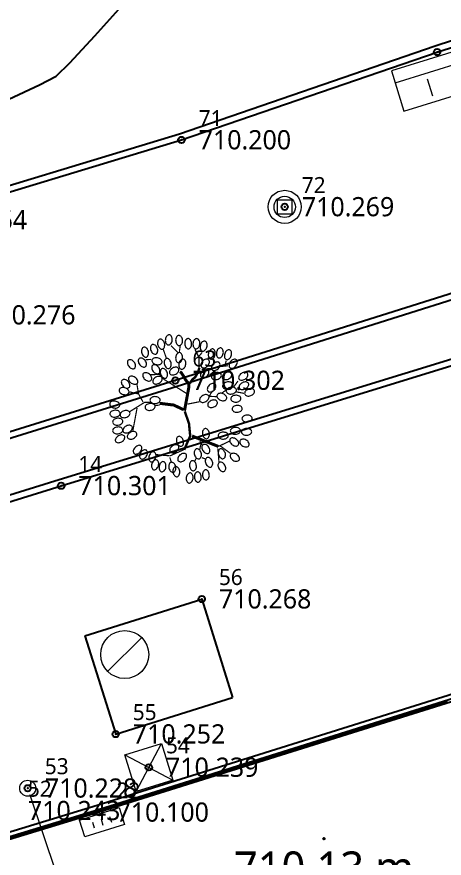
# Model space of a CAD drawing. Header units: metres. Extents: x 429510 to 429857, y 4467140 to 4467333.
# Drawn here: x 429669.34 to 429677.36, y 4467192.23 to 4467208.01 of the extents above; entities that cross this region are included whole.
import ezdxf

# ---------------------------------------------------------------- set-up
doc = ezdxf.new("R2010")
doc.units = ezdxf.units.M
doc.header["$LTSCALE"] = 4
doc.header["$PDMODE"] = 32
doc.header["$PDSIZE"] = 0.12
for name, color, linetype in [('C-ETIQ', 7, 'Continuous'), ('C-MARC', 7, 'Continuous'), ('C-PUNTOS', 7, 'Continuous'), ('C-SUPE-ETIQ_Puntos', 92, 'Continuous'), ('C-TOPO-FEAT', 94, 'Continuous')]:
    doc.layers.add(name, color=color, linetype=linetype)
doc.layers.add('C-SUPE_CurvasNivel', color=42, linetype='Continuous', true_color=0xb38600)
doc.layers.add('TB-ARBOL', color=94, linetype='Continuous', true_color=0x03a003)
for name, color, linetype, lineweight in [('TB-32BANCO-MADERA-P', 254, 'Continuous', 0), ('TB-39REGISTRO-AGUA-P', 131, 'Continuous', 0), ('TB-44BACULO-SENCILLO-P', 254, 'Continuous', 0), ('TB-47REGISTRO-ELECTRICO-P', 213, 'Continuous', 0), ('TB-49SUMIDERO-P', 5, 'Continuous', 0), ('TB-54POSTE-P', 254, 'Continuous', 0), ('TRIAL-ACERA', 125, 'Continuous', 9)]:
    doc.layers.add(name, color=color, linetype=linetype, lineweight=lineweight)
doc.layers.add('TRIAL-BORDILLO', color=232, linetype='Continuous', lineweight=9, true_color=0xc70063)
doc.styles.get("Standard").update_dxf_attribs({"font": 'segoeuil.ttf'})
doc.styles.add('Trial_standard', font='segoeuisl.ttf')

# ---------------------------------------------------------------- blocks, each defined once
blk = doc.blocks.new('POS10')
at = {"flags": 128}
blk.add_lwpolyline([(-0.134, 0.134), (0.134, 0.134), (0.134, -0.134), (-0.134, -0.134), (-0.134, 0.134)], dxfattribs=at)
for radius in [0.31, 0.2]:
    blk.add_circle((0, 0), radius)
blk = doc.blocks.new('*U28')
for p, q in [((-2.34, 0.608), (0.527, 1.491)), ((-0.377, 1.027), (-0.211, 0.489)), ((-1.332, 0.733), (-1.166, 0.195))]:
    blk.add_line(p, q)
at = {"flags": 128}
blk.add_lwpolyline([(-2.067, -0.278), (0.8, 0.605), (0.413, 1.859), (-2.454, 0.976)], close=True, dxfattribs=at)
blk = doc.blocks.new('*U24')
at = {"layer": 'TB-ARBOL', "color": 84, "lineweight": 0, "true_color": 0x369720}
for points in [[(-0.674, 2.118, 0.139214), (-0.634, 2.125, 0.107097), (-0.594, 2.157, 0.080118), (-0.563, 2.209, 0.082766), (-0.551, 2.266, 0.067841), (-0.552, 2.33, 0.080118), (-0.57, 2.381, 0.107097), (-0.603, 2.421, 0.139214), (-0.64, 2.436, 0.139214), (-0.68, 2.429, 0.107097), (-0.72, 2.397, 0.080118), (-0.748, 2.35, 0.067841), (-0.763, 2.288, 0.067841), (-0.761, 2.224, 0.080118), (-0.744, 2.173, 0.107097), (-0.711, 2.133, 0.139214)], [(-0.325, 2.099, 0.139214), (-0.287, 2.112, 0.107097), (-0.252, 2.15, 0.080118), (-0.23, 2.207, 0.082766), (-0.228, 2.265, 0.067841), (-0.241, 2.328, 0.080118), (-0.266, 2.376, 0.107097), (-0.306, 2.409, 0.139214), (-0.345, 2.417, 0.139214), (-0.382, 2.404, 0.107097), (-0.417, 2.366, 0.080118), (-0.437, 2.315, 0.067841), (-0.441, 2.251, 0.067841), (-0.429, 2.189, 0.080118), (-0.403, 2.141, 0.107097), (-0.364, 2.107, 0.139214)], [(-1.057, 1.833, 0.139214), (-1.025, 1.857, 0.107097), (-1.004, 1.904, 0.080118), (-1, 1.964, 0.082766), (-1.016, 2.021, 0.067841), (-1.047, 2.077, 0.080118), (-1.086, 2.114, 0.107097), (-1.134, 2.134, 0.139214), (-1.174, 2.13, 0.139214), (-1.205, 2.106, 0.107097), (-1.227, 2.059, 0.080118), (-1.23, 2.005, 0.067841), (-1.215, 1.943, 0.067841), (-1.184, 1.887, 0.080118), (-1.145, 1.849, 0.107097), (-1.097, 1.829, 0.139214)], [(-0.855, 1.99, 0.139214), (-0.82, 2.01, 0.107097), (-0.794, 2.054, 0.080118), (-0.783, 2.113, 0.082766), (-0.791, 2.171, 0.067841), (-0.816, 2.23, 0.080118), (-0.85, 2.272, 0.107097), (-0.895, 2.298, 0.139214), (-0.935, 2.299, 0.139214), (-0.97, 2.278, 0.107097), (-0.997, 2.234, 0.080118), (-1.006, 2.181, 0.067841), (-0.999, 2.117, 0.067841), (-0.974, 2.058, 0.080118), (-0.94, 2.016, 0.107097), (-0.895, 1.991, 0.139214)], [(-0.056, 2.318, 0.139214), (-0.094, 2.306, 0.107097), (-0.13, 2.269, 0.080118), (-0.154, 2.213, 0.082766), (-0.158, 2.155, 0.067841), (-0.147, 2.092, 0.080118), (-0.123, 2.044, 0.107097), (-0.084, 2.009, 0.139214), (-0.046, 1.999, 0.139214), (-0.008, 2.012, 0.107097), (0.028, 2.049, 0.080118), (0.049, 2.099, 0.067841), (0.056, 2.162, 0.067841), (0.045, 2.225, 0.080118), (0.021, 2.274, 0.107097), (-0.017, 2.309, 0.139214)], [(0.221, 2.316, 0.139214), (0.181, 2.309, 0.107097), (0.141, 2.276, 0.080118), (0.111, 2.224, 0.082766), (0.1, 2.166, 0.067841), (0.103, 2.102, 0.080118), (0.122, 2.051, 0.107097), (0.156, 2.012, 0.139214), (0.193, 1.998, 0.139214), (0.232, 2.006, 0.107097), (0.273, 2.038, 0.080118), (0.299, 2.086, 0.067841), (0.313, 2.148, 0.067841), (0.31, 2.212, 0.080118), (0.292, 2.263, 0.107097), (0.258, 2.302, 0.139214)], [(0.478, 2.236, 0.139214), (0.438, 2.236, 0.107097), (0.392, 2.212, 0.080118), (0.353, 2.167, 0.082766), (0.331, 2.113, 0.067841), (0.322, 2.049, 0.080118), (0.33, 1.995, 0.107097), (0.356, 1.951, 0.139214), (0.389, 1.93, 0.139214), (0.429, 1.929, 0.107097), (0.475, 1.954, 0.080118), (0.511, 1.995, 0.067841), (0.536, 2.053, 0.067841), (0.546, 2.117, 0.080118), (0.538, 2.17, 0.107097), (0.512, 2.215, 0.139214)], [(-1.356, 1.74, 0.139214), (-1.322, 1.761, 0.107097), (-1.296, 1.805, 0.080118), (-1.286, 1.865, 0.082766), (-1.295, 1.922, 0.067841), (-1.321, 1.981, 0.080118), (-1.356, 2.023, 0.107097), (-1.401, 2.047, 0.139214), (-1.441, 2.048, 0.139214), (-1.475, 2.027, 0.107097), (-1.501, 1.982, 0.080118), (-1.51, 1.929, 0.067841), (-1.502, 1.865, 0.067841), (-1.476, 1.806, 0.080118), (-1.441, 1.765, 0.107097), (-1.396, 1.74, 0.139214)], [(-0.313, 1.879, 0.139214), (-0.352, 1.873, 0.107097), (-0.394, 1.843, 0.080118), (-0.426, 1.792, 0.082766), (-0.44, 1.735, 0.067841), (-0.44, 1.671, 0.080118), (-0.424, 1.619, 0.107097), (-0.392, 1.579, 0.139214), (-0.355, 1.563, 0.139214), (-0.315, 1.569, 0.107097), (-0.274, 1.599, 0.080118), (-0.245, 1.645, 0.067841), (-0.228, 1.707, 0.067841), (-0.228, 1.771, 0.080118), (-0.244, 1.823, 0.107097), (-0.276, 1.863, 0.139214)], [(0.718, 1.993, 0.139214), (0.678, 1.989, 0.107097), (0.635, 1.961, 0.080118), (0.6, 1.912, 0.082766), (0.582, 1.856, 0.067841), (0.579, 1.793, 0.080118), (0.592, 1.74, 0.107097), (0.621, 1.698, 0.139214), (0.657, 1.679, 0.139214), (0.697, 1.683, 0.107097), (0.74, 1.711, 0.080118), (0.772, 1.755, 0.067841), (0.793, 1.816, 0.067841), (0.796, 1.88, 0.080118), (0.783, 1.932, 0.107097), (0.754, 1.975, 0.139214)], [(0.971, 2.026, 0.139214), (0.931, 2.023, 0.107097), (0.888, 1.995, 0.080118), (0.852, 1.946, 0.082766), (0.835, 1.89, 0.067841), (0.832, 1.826, 0.080118), (0.845, 1.773, 0.107097), (0.874, 1.731, 0.139214), (0.91, 1.713, 0.139214), (0.95, 1.716, 0.107097), (0.993, 1.744, 0.080118), (1.025, 1.789, 0.067841), (1.045, 1.849, 0.067841), (1.049, 1.913, 0.080118), (1.036, 1.966, 0.107097), (1.007, 2.008, 0.139214)], [(1.244, 1.966, 0.139214), (1.204, 1.967, 0.107097), (1.158, 1.944, 0.080118), (1.117, 1.9, 0.082766), (1.094, 1.846, 0.067841), (1.083, 1.783, 0.080118), (1.09, 1.729, 0.107097), (1.115, 1.684, 0.139214), (1.149, 1.662, 0.139214), (1.189, 1.661, 0.107097), (1.235, 1.684, 0.080118), (1.271, 1.724, 0.067841), (1.298, 1.782, 0.067841), (1.309, 1.845, 0.080118), (1.302, 1.899, 0.107097), (1.277, 1.944, 0.139214)], [(-1.726, 1.388, 0.139214), (-1.702, 1.42, 0.107097), (-1.694, 1.471, 0.080118), (-1.706, 1.53, 0.082766), (-1.736, 1.58, 0.067841), (-1.781, 1.625, 0.080118), (-1.829, 1.651, 0.107097), (-1.88, 1.657, 0.139214), (-1.918, 1.643, 0.139214), (-1.942, 1.611, 0.107097), (-1.95, 1.56, 0.080118), (-1.939, 1.507, 0.067841), (-1.907, 1.451, 0.067841), (-1.862, 1.406, 0.080118), (-1.815, 1.38, 0.107097), (-1.763, 1.373, 0.139214)], [(-1.382, 1.443, 0.139214), (-1.359, 1.475, 0.107097), (-1.352, 1.526, 0.080118), (-1.366, 1.585, 0.082766), (-1.397, 1.634, 0.067841), (-1.444, 1.679, 0.080118), (-1.492, 1.703, 0.107097), (-1.543, 1.708, 0.139214), (-1.58, 1.693, 0.139214), (-1.604, 1.661, 0.107097), (-1.611, 1.609, 0.080118), (-1.598, 1.557, 0.067841), (-1.565, 1.502, 0.067841), (-1.519, 1.457, 0.080118), (-1.471, 1.432, 0.107097), (-1.419, 1.427, 0.139214)], [(-0.868, 1.579, 0.139214), (-0.871, 1.618, 0.107097), (-0.9, 1.662, 0.080118), (-0.948, 1.697, 0.082766), (-1.004, 1.714, 0.067841), (-1.068, 1.718, 0.080118), (-1.121, 1.705, 0.107097), (-1.163, 1.675, 0.139214), (-1.181, 1.639, 0.139214), (-1.178, 1.599, 0.107097), (-1.15, 1.556, 0.080118), (-1.106, 1.524, 0.067841), (-1.045, 1.504, 0.067841), (-0.981, 1.5, 0.080118), (-0.928, 1.513, 0.107097), (-0.886, 1.543, 0.139214)], [(-0.726, 1.692, 0.139214), (-0.761, 1.672, 0.107097), (-0.789, 1.629, 0.080118), (-0.8, 1.57, 0.082766), (-0.792, 1.512, 0.067841), (-0.769, 1.452, 0.080118), (-0.735, 1.41, 0.107097), (-0.69, 1.384, 0.139214), (-0.65, 1.382, 0.139214), (-0.616, 1.402, 0.107097), (-0.588, 1.446, 0.080118), (-0.578, 1.499, 0.067841), (-0.585, 1.563, 0.067841), (-0.608, 1.622, 0.080118), (-0.642, 1.665, 0.107097), (-0.686, 1.691, 0.139214)], [(-0.195, 1.671, 0.139214), (-0.235, 1.67, 0.107097), (-0.28, 1.644, 0.080118), (-0.317, 1.597, 0.082766), (-0.337, 1.542, 0.067841), (-0.344, 1.478, 0.080118), (-0.333, 1.425, 0.107097), (-0.306, 1.381, 0.139214), (-0.271, 1.361, 0.139214), (-0.231, 1.363, 0.107097), (-0.186, 1.389, 0.080118), (-0.152, 1.431, 0.067841), (-0.129, 1.491, 0.067841), (-0.122, 1.555, 0.080118), (-0.133, 1.608, 0.107097), (-0.16, 1.651, 0.139214)], [(0.589, 1.659, 0.139214), (0.553, 1.677, 0.107097), (0.502, 1.676, 0.080118), (0.446, 1.653, 0.082766), (0.402, 1.614, 0.067841), (0.366, 1.562, 0.080118), (0.349, 1.51, 0.107097), (0.352, 1.458, 0.139214), (0.373, 1.424, 0.139214), (0.409, 1.406, 0.107097), (0.461, 1.408, 0.080118), (0.511, 1.429, 0.067841), (0.56, 1.469, 0.067841), (0.596, 1.522, 0.080118), (0.613, 1.574, 0.107097), (0.61, 1.625, 0.139214)], [(0.923, 1.565, 0.139214), (0.888, 1.584, 0.107097), (0.837, 1.586, 0.080118), (0.78, 1.565, 0.082766), (0.735, 1.529, 0.067841), (0.696, 1.478, 0.080118), (0.677, 1.427, 0.107097), (0.677, 1.375, 0.139214), (0.697, 1.34, 0.139214), (0.731, 1.321, 0.107097), (0.783, 1.319, 0.080118), (0.834, 1.338, 0.067841), (0.885, 1.377, 0.067841), (0.924, 1.427, 0.080118), (0.943, 1.478, 0.107097), (0.943, 1.53, 0.139214)], [(1.456, 1.659, 0.139214), (1.419, 1.674, 0.107097), (1.368, 1.669, 0.080118), (1.314, 1.641, 0.082766), (1.274, 1.6, 0.067841), (1.241, 1.544, 0.080118), (1.229, 1.492, 0.107097), (1.236, 1.44, 0.139214), (1.259, 1.408, 0.139214), (1.296, 1.393, 0.107097), (1.348, 1.398, 0.080118), (1.396, 1.423, 0.067841), (1.442, 1.468, 0.067841), (1.474, 1.523, 0.080118), (1.487, 1.576, 0.107097), (1.48, 1.627, 0.139214)], [(-1.16, 1.484, 0.139214), (-1.184, 1.452, 0.107097), (-1.19, 1.401, 0.080118), (-1.176, 1.342, 0.082766), (-1.144, 1.293, 0.067841), (-1.098, 1.249, 0.080118), (-1.049, 1.225, 0.107097), (-0.998, 1.22, 0.139214), (-0.961, 1.235, 0.139214), (-0.938, 1.268, 0.107097), (-0.931, 1.319, 0.080118), (-0.944, 1.372, 0.067841), (-0.977, 1.427, 0.067841), (-1.024, 1.471, 0.080118), (-1.072, 1.495, 0.107097), (-1.124, 1.5, 0.139214)], [(-0.867, 1.379, 0.139214), (-0.899, 1.354, 0.107097), (-0.92, 1.307, 0.080118), (-0.923, 1.247, 0.082766), (-0.908, 1.191, 0.067841), (-0.876, 1.135, 0.080118), (-0.837, 1.098, 0.107097), (-0.789, 1.078, 0.139214), (-0.749, 1.082, 0.139214), (-0.717, 1.107, 0.107097), (-0.696, 1.154, 0.080118), (-0.693, 1.208, 0.067841), (-0.709, 1.27, 0.067841), (-0.74, 1.326, 0.080118), (-0.78, 1.363, 0.107097), (-0.827, 1.383, 0.139214)], [(-0.351, 1.383, 0.139214), (-0.38, 1.41, 0.107097), (-0.43, 1.425, 0.080118), (-0.49, 1.419, 0.082766), (-0.543, 1.395, 0.067841), (-0.594, 1.355, 0.080118), (-0.625, 1.311, 0.107097), (-0.637, 1.261, 0.139214), (-0.627, 1.222, 0.139214), (-0.598, 1.194, 0.107097), (-0.548, 1.18, 0.080118), (-0.494, 1.185, 0.067841), (-0.435, 1.21, 0.067841), (-0.385, 1.249, 0.080118), (-0.354, 1.294, 0.107097), (-0.341, 1.344, 0.139214)], [(0.573, 1.343, 0.139214), (0.537, 1.361, 0.107097), (0.485, 1.359, 0.080118), (0.43, 1.336, 0.082766), (0.387, 1.297, 0.067841), (0.351, 1.244, 0.080118), (0.334, 1.192, 0.107097), (0.338, 1.14, 0.139214), (0.359, 1.107, 0.139214), (0.395, 1.089, 0.107097), (0.447, 1.091, 0.080118), (0.497, 1.112, 0.067841), (0.546, 1.153, 0.067841), (0.582, 1.206, 0.080118), (0.598, 1.258, 0.107097), (0.594, 1.31, 0.139214)], [(-1.636, 0.928, 0.139214), (-1.624, 0.966, 0.107097), (-1.633, 1.017, 0.080118), (-1.665, 1.068, 0.082766), (-1.709, 1.106, 0.067841), (-1.767, 1.134, 0.080118), (-1.821, 1.142, 0.107097), (-1.871, 1.131, 0.139214), (-1.902, 1.106, 0.139214), (-1.914, 1.067, 0.107097), (-1.905, 1.017, 0.080118), (-1.876, 0.97, 0.067841), (-1.828, 0.928, 0.067841), (-1.771, 0.9, 0.080118), (-1.717, 0.891, 0.107097), (-1.667, 0.902, 0.139214)], [(-1.207, 1.019, 0.139214), (-1.191, 1.055, 0.107097), (-1.195, 1.107, 0.080118), (-1.221, 1.161, 0.082766), (-1.261, 1.203, 0.067841), (-1.315, 1.237, 0.080118), (-1.368, 1.251, 0.107097), (-1.419, 1.246, 0.139214), (-1.452, 1.223, 0.139214), (-1.468, 1.187, 0.107097), (-1.465, 1.135, 0.080118), (-1.441, 1.086, 0.067841), (-1.398, 1.039, 0.067841), (-1.344, 1.005, 0.080118), (-1.292, 0.991, 0.107097), (-1.24, 0.996, 0.139214)], [(-0.87, 1.096, 0.139214), (-0.899, 1.124, 0.107097), (-0.948, 1.138, 0.080118), (-1.009, 1.133, 0.082766), (-1.062, 1.109, 0.067841), (-1.113, 1.07, 0.080118), (-1.144, 1.026, 0.107097), (-1.157, 0.976, 0.139214), (-1.147, 0.937, 0.139214), (-1.118, 0.909, 0.107097), (-1.069, 0.895, 0.080118), (-1.015, 0.9, 0.067841), (-0.955, 0.924, 0.067841), (-0.905, 0.963, 0.080118), (-0.873, 1.007, 0.107097), (-0.861, 1.057, 0.139214)], [(0.986, 1.188, 0.139214), (0.965, 1.222, 0.107097), (0.921, 1.249, 0.080118), (0.862, 1.259, 0.082766), (0.804, 1.249, 0.067841), (0.745, 1.224, 0.080118), (0.704, 1.189, 0.107097), (0.679, 1.144, 0.139214), (0.678, 1.104, 0.139214), (0.699, 1.07, 0.107097), (0.743, 1.043, 0.080118), (0.797, 1.035, 0.067841), (0.861, 1.043, 0.067841), (0.919, 1.068, 0.080118), (0.961, 1.103, 0.107097), (0.986, 1.148, 0.139214)], [(1.309, 1.215, 0.139214), (1.284, 1.246, 0.107097), (1.236, 1.266, 0.080118), (1.176, 1.267, 0.082766), (1.12, 1.25, 0.067841), (1.066, 1.216, 0.080118), (1.029, 1.176, 0.107097), (1.012, 1.127, 0.139214), (1.017, 1.088, 0.139214), (1.042, 1.057, 0.107097), (1.09, 1.037, 0.080118), (1.144, 1.036, 0.067841), (1.206, 1.053, 0.067841), (1.261, 1.087, 0.080118), (1.297, 1.127, 0.107097), (1.315, 1.176, 0.139214)], [(1.807, 1.227, 0.139214), (1.777, 1.254, 0.107097), (1.727, 1.266, 0.080118), (1.667, 1.257, 0.082766), (1.615, 1.231, 0.067841), (1.566, 1.19, 0.080118), (1.537, 1.144, 0.107097), (1.527, 1.093, 0.139214), (1.538, 1.055, 0.139214), (1.568, 1.028, 0.107097), (1.619, 1.016, 0.080118), (1.672, 1.024, 0.067841), (1.731, 1.051, 0.067841), (1.779, 1.092, 0.080118), (1.809, 1.138, 0.107097), (1.819, 1.189, 0.139214)], [(-1.901, 0.786, 0.139214), (-1.879, 0.819, 0.107097), (-1.876, 0.871, 0.080118), (-1.894, 0.928, 0.082766), (-1.928, 0.976, 0.067841), (-1.977, 1.017, 0.080118), (-2.026, 1.039, 0.107097), (-2.078, 1.04, 0.139214), (-2.114, 1.023, 0.139214), (-2.135, 0.989, 0.107097), (-2.139, 0.938, 0.080118), (-2.123, 0.886, 0.067841), (-2.087, 0.833, 0.067841), (-2.038, 0.791, 0.080118), (-1.988, 0.77, 0.107097), (-1.937, 0.768, 0.139214)], [(0.761, 0.915, 0.107097), (0.71, 0.916, 0.080118), (0.653, 0.896, 0.082766), (0.608, 0.859, 0.067841), (0.569, 0.808, 0.080118), (0.55, 0.757, 0.107097), (0.551, 0.706, 0.139214), (0.57, 0.671, 0.139214), (0.605, 0.651, 0.107097), (0.657, 0.65, 0.080118), (0.708, 0.669, 0.067841), (0.759, 0.707, 0.067841), (0.797, 0.758, 0.080118), (0.816, 0.809, 0.107097), (0.816, 0.861, 0.139214), (0.796, 0.896, 0.139214)], [(1.205, 0.967, 0.082766), (1.148, 0.955, 0.067841), (1.09, 0.926, 0.080118), (1.05, 0.889, 0.107097), (1.028, 0.842, 0.139214), (1.03, 0.803, 0.139214), (1.053, 0.769, 0.107097), (1.098, 0.746, 0.080118), (1.152, 0.74, 0.067841), (1.215, 0.752, 0.067841), (1.273, 0.78, 0.080118), (1.312, 0.817, 0.107097), (1.335, 0.864, 0.139214), (1.333, 0.904, 0.139214), (1.31, 0.937, 0.107097), (1.264, 0.961, 0.080118)], [(1.199, 0.601, 0.080118), (1.251, 0.586, 0.067841), (1.315, 0.587, 0.067841), (1.376, 0.605, 0.080118), (1.422, 0.635, 0.107097), (1.451, 0.677, 0.139214), (1.456, 0.717, 0.139214), (1.44, 0.753, 0.107097), (1.399, 0.784, 0.080118), (1.341, 0.801, 0.082766), (1.283, 0.798, 0.067841), (1.221, 0.78, 0.080118), (1.176, 0.75, 0.107097), (1.146, 0.708, 0.139214), (1.141, 0.668, 0.139214), (1.158, 0.632, 0.107097)], [(1.628, 0.724, 0.080118), (1.682, 0.726, 0.067841), (1.743, 0.748, 0.067841), (1.795, 0.785, 0.080118), (1.828, 0.828, 0.107097), (1.843, 0.877, 0.139214), (1.835, 0.916, 0.139214), (1.808, 0.945, 0.107097), (1.759, 0.962, 0.080118), (1.699, 0.959, 0.082766), (1.644, 0.938, 0.067841), (1.592, 0.901, 0.080118), (1.558, 0.858, 0.107097), (1.544, 0.809, 0.139214), (1.552, 0.77, 0.139214), (1.579, 0.74, 0.107097)], [(-1.902, 0.631, 0.139214), (-1.901, 0.671, 0.107097), (-1.926, 0.716, 0.080118), (-1.971, 0.756, 0.082766), (-2.025, 0.778, 0.067841), (-2.089, 0.787, 0.080118), (-2.142, 0.779, 0.107097), (-2.187, 0.753, 0.139214), (-2.208, 0.719, 0.139214), (-2.208, 0.679, 0.107097), (-2.184, 0.633, 0.080118), (-2.143, 0.598, 0.067841), (-2.084, 0.572, 0.067841), (-2.021, 0.563, 0.080118), (-1.967, 0.571, 0.107097), (-1.923, 0.597, 0.139214)], [(0.566, 0.551, 0.107097), (0.517, 0.566, 0.080118), (0.456, 0.562, 0.082766), (0.403, 0.539, 0.067841), (0.351, 0.501, 0.080118), (0.319, 0.457, 0.107097), (0.306, 0.407, 0.139214), (0.315, 0.368, 0.139214), (0.343, 0.34, 0.107097), (0.392, 0.325, 0.080118), (0.446, 0.329, 0.067841), (0.506, 0.352, 0.067841), (0.557, 0.39, 0.080118), (0.59, 0.434, 0.107097), (0.603, 0.483, 0.139214), (0.594, 0.522, 0.139214)], [(1.151, 0.432, 0.139214), (1.155, 0.472, 0.107097), (1.136, 0.519, 0.080118), (1.095, 0.563, 0.082766), (1.043, 0.591, 0.067841), (0.981, 0.607, 0.080118), (0.927, 0.605, 0.107097), (0.88, 0.584, 0.139214), (0.855, 0.552, 0.139214), (0.851, 0.512, 0.107097), (0.87, 0.464, 0.080118), (0.907, 0.425, 0.067841), (0.963, 0.393, 0.067841), (1.025, 0.377, 0.080118), (1.079, 0.379, 0.107097), (1.126, 0.4, 0.139214)], [(1.38, 0.339, 0.067841), (1.443, 0.333, 0.067841), (1.507, 0.343, 0.080118), (1.555, 0.368, 0.107097), (1.59, 0.406, 0.139214), (1.599, 0.445, 0.139214), (1.587, 0.483, 0.107097), (1.55, 0.519, 0.080118), (1.495, 0.542, 0.082766), (1.436, 0.546, 0.067841), (1.373, 0.536, 0.080118), (1.325, 0.511, 0.107097), (1.29, 0.473, 0.139214), (1.28, 0.434, 0.139214), (1.293, 0.396, 0.107097), (1.33, 0.36, 0.080118)], [(2.022, 0.686, 0.139214), (1.999, 0.719, 0.107097), (1.953, 0.743, 0.080118), (1.893, 0.75, 0.082766), (1.836, 0.737, 0.067841), (1.779, 0.709, 0.080118), (1.739, 0.672, 0.107097), (1.717, 0.625, 0.139214), (1.719, 0.585, 0.139214), (1.742, 0.552, 0.107097), (1.787, 0.528, 0.080118), (1.841, 0.522, 0.067841), (1.904, 0.534, 0.067841), (1.962, 0.563, 0.080118), (2.001, 0.6, 0.107097), (2.023, 0.646, 0.139214)], [(-2.188, 0.227, 0.139214), (-2.192, 0.267, 0.107097), (-2.221, 0.31, 0.080118), (-2.27, 0.344, 0.082766), (-2.326, 0.361, 0.067841), (-2.39, 0.363, 0.080118), (-2.443, 0.35, 0.107097), (-2.485, 0.32, 0.139214), (-2.502, 0.284, 0.139214), (-2.498, 0.244, 0.107097), (-2.47, 0.201, 0.080118), (-2.425, 0.17, 0.067841), (-2.365, 0.15, 0.067841), (-2.301, 0.147, 0.080118), (-2.248, 0.161, 0.107097), (-2.206, 0.191, 0.139214)], [(-1.398, 0.163, 0.139214), (-1.383, 0.126, 0.107097), (-1.343, 0.093, 0.080118), (-1.285, 0.075, 0.082766), (-1.227, 0.076, 0.067841), (-1.165, 0.092, 0.080118), (-1.119, 0.121, 0.107097), (-1.088, 0.162, 0.139214), (-1.082, 0.201, 0.139214), (-1.097, 0.238, 0.107097), (-1.137, 0.271, 0.080118), (-1.189, 0.287, 0.067841), (-1.253, 0.288, 0.067841), (-1.315, 0.272, 0.080118), (-1.361, 0.243, 0.107097), (-1.392, 0.202, 0.139214)], [(-1.245, 0.391, 0.139214), (-1.233, 0.353, 0.107097), (-1.196, 0.317, 0.080118), (-1.14, 0.294, 0.082766), (-1.082, 0.29, 0.067841), (-1.019, 0.301, 0.080118), (-0.97, 0.325, 0.107097), (-0.936, 0.363, 0.139214), (-0.926, 0.402, 0.139214), (-0.938, 0.44, 0.107097), (-0.975, 0.476, 0.080118), (-1.026, 0.497, 0.067841), (-1.089, 0.504, 0.067841), (-1.152, 0.493, 0.080118), (-1.201, 0.469, 0.107097), (-1.235, 0.43, 0.139214)], [(0.86, 0.345, 0.139214), (0.834, 0.376, 0.107097), (0.787, 0.396, 0.080118), (0.726, 0.397, 0.082766), (0.671, 0.379, 0.067841), (0.616, 0.346, 0.080118), (0.58, 0.305, 0.107097), (0.562, 0.257, 0.139214), (0.567, 0.217, 0.139214), (0.593, 0.186, 0.107097), (0.64, 0.167, 0.080118), (0.695, 0.166, 0.067841), (0.756, 0.183, 0.067841), (0.811, 0.216, 0.080118), (0.847, 0.257, 0.107097), (0.865, 0.305, 0.139214)], [(-2.496, -0.042, 0.139214), (-2.482, -0.079, 0.107097), (-2.443, -0.114, 0.080118), (-2.386, -0.134, 0.082766), (-2.328, -0.136, 0.067841), (-2.265, -0.122, 0.080118), (-2.218, -0.095, 0.107097), (-2.185, -0.055, 0.139214), (-2.178, -0.016, 0.139214), (-2.192, 0.021, 0.107097), (-2.23, 0.055, 0.080118), (-2.281, 0.074, 0.067841), (-2.345, 0.078, 0.067841), (-2.408, 0.064, 0.080118), (-2.455, 0.037, 0.107097), (-2.488, -0.003, 0.139214)], [(-2.178, -0.084, 0.139214), (-2.157, -0.118, 0.107097), (-2.113, -0.144, 0.080118), (-2.053, -0.154, 0.082766), (-1.996, -0.145, 0.067841), (-1.937, -0.12, 0.080118), (-1.895, -0.085, 0.107097), (-1.871, -0.04, 0.139214), (-1.87, 0, 0.139214), (-1.891, 0.035, 0.107097), (-1.935, 0.061, 0.080118), (-1.989, 0.07, 0.067841), (-2.052, 0.061, 0.067841), (-2.111, 0.036, 0.080118), (-2.153, 0.001, 0.107097), (-2.177, -0.044, 0.139214)], [(1.642, 0.127, 0.139214), (1.629, 0.165, 0.107097), (1.592, 0.201, 0.080118), (1.537, 0.224, 0.082766), (1.479, 0.229, 0.067841), (1.415, 0.218, 0.080118), (1.367, 0.194, 0.107097), (1.332, 0.155, 0.139214), (1.323, 0.116, 0.139214), (1.335, 0.078, 0.107097), (1.372, 0.042, 0.080118), (1.422, 0.021, 0.067841), (1.486, 0.015, 0.067841), (1.549, 0.026, 0.080118), (1.597, 0.05, 0.107097), (1.632, 0.088, 0.139214)], [(-2.411, -0.293, 0.139214), (-2.397, -0.33, 0.107097), (-2.359, -0.364, 0.080118), (-2.302, -0.385, 0.082766), (-2.244, -0.387, 0.067841), (-2.181, -0.373, 0.080118), (-2.134, -0.346, 0.107097), (-2.101, -0.306, 0.139214), (-2.093, -0.267, 0.139214), (-2.107, -0.23, 0.107097), (-2.146, -0.195, 0.080118), (-2.197, -0.177, 0.067841), (-2.261, -0.173, 0.067841), (-2.323, -0.187, 0.080118), (-2.371, -0.214, 0.107097), (-2.403, -0.254, 0.139214)], [(1.951, -0.174, 0.139214), (1.939, -0.136, 0.107097), (1.902, -0.1, 0.080118), (1.846, -0.077, 0.082766), (1.788, -0.073, 0.067841), (1.725, -0.083, 0.080118), (1.676, -0.108, 0.107097), (1.642, -0.146, 0.139214), (1.632, -0.185, 0.139214), (1.644, -0.223, 0.107097), (1.681, -0.259, 0.080118), (1.732, -0.28, 0.067841), (1.795, -0.286, 0.067841), (1.858, -0.276, 0.080118), (1.907, -0.251, 0.107097), (1.941, -0.213, 0.139214)], [(-2.411, -0.57, 0.139214), (-2.396, -0.607, 0.107097), (-2.356, -0.64, 0.080118), (-2.299, -0.659, 0.082766), (-2.24, -0.659, 0.067841), (-2.178, -0.643, 0.080118), (-2.132, -0.615, 0.107097), (-2.1, -0.574, 0.139214), (-2.094, -0.535, 0.139214), (-2.109, -0.498, 0.107097), (-2.148, -0.465, 0.080118), (-2.2, -0.448, 0.067841), (-2.264, -0.446, 0.067841), (-2.326, -0.461, 0.080118), (-2.372, -0.489, 0.107097), (-2.404, -0.53, 0.139214)], [(-2.083, -0.586, 0.139214), (-2.055, -0.615, 0.107097), (-2.006, -0.631, 0.080118), (-1.946, -0.627, 0.082766), (-1.892, -0.605, 0.067841), (-1.84, -0.567, 0.080118), (-1.807, -0.524, 0.107097), (-1.793, -0.474, 0.139214), (-1.802, -0.435, 0.139214), (-1.83, -0.407, 0.107097), (-1.879, -0.391, 0.080118), (-1.933, -0.394, 0.067841), (-1.993, -0.417, 0.067841), (-2.045, -0.454, 0.080118), (-2.077, -0.498, 0.107097), (-2.091, -0.547, 0.139214)], [(0.478, -0.496, 0.139214), (0.442, -0.513, 0.107097), (0.411, -0.555, 0.080118), (0.396, -0.613, 0.082766), (0.399, -0.671, 0.067841), (0.418, -0.732, 0.080118), (0.449, -0.777, 0.107097), (0.491, -0.806, 0.139214), (0.531, -0.811, 0.139214), (0.567, -0.794, 0.107097), (0.598, -0.752, 0.080118), (0.612, -0.7, 0.067841), (0.61, -0.636, 0.067841), (0.591, -0.575, 0.080118), (0.561, -0.53, 0.107097), (0.518, -0.501, 0.139214)], [(1.585, -0.559, 0.139214), (1.573, -0.521, 0.107097), (1.536, -0.485, 0.080118), (1.481, -0.461, 0.082766), (1.422, -0.457, 0.067841), (1.359, -0.468, 0.080118), (1.311, -0.492, 0.107097), (1.276, -0.531, 0.139214), (1.266, -0.569, 0.139214), (1.279, -0.608, 0.107097), (1.316, -0.644, 0.080118), (1.366, -0.665, 0.067841), (1.429, -0.671, 0.067841), (1.493, -0.66, 0.080118), (1.541, -0.636, 0.107097), (1.576, -0.598, 0.139214)], [(1.937, -0.593, 0.139214), (1.925, -0.555, 0.107097), (1.888, -0.519, 0.080118), (1.832, -0.495, 0.082766), (1.774, -0.491, 0.067841), (1.711, -0.502, 0.080118), (1.662, -0.526, 0.107097), (1.628, -0.565, 0.139214), (1.618, -0.603, 0.139214), (1.63, -0.642, 0.107097), (1.667, -0.678, 0.080118), (1.717, -0.699, 0.067841), (1.781, -0.705, 0.067841), (1.844, -0.694, 0.080118), (1.893, -0.67, 0.107097), (1.927, -0.632, 0.139214)], [(-2.32, -0.891, 0.139214), (-2.292, -0.92, 0.107097), (-2.242, -0.935, 0.080118), (-2.182, -0.93, 0.082766), (-2.129, -0.908, 0.067841), (-2.077, -0.869, 0.080118), (-2.045, -0.826, 0.107097), (-2.032, -0.776, 0.139214), (-2.041, -0.737, 0.139214), (-2.069, -0.709, 0.107097), (-2.118, -0.693, 0.080118), (-2.172, -0.697, 0.067841), (-2.232, -0.72, 0.067841), (-2.283, -0.759, 0.080118), (-2.316, -0.803, 0.107097), (-2.329, -0.852, 0.139214)], [(-1.948, -0.776, 0.139214), (-1.921, -0.806, 0.107097), (-1.873, -0.824, 0.080118), (-1.812, -0.822, 0.082766), (-1.758, -0.802, 0.067841), (-1.704, -0.767, 0.080118), (-1.67, -0.725, 0.107097), (-1.654, -0.676, 0.139214), (-1.661, -0.636, 0.139214), (-1.688, -0.607, 0.107097), (-1.736, -0.589, 0.080118), (-1.79, -0.59, 0.067841), (-1.851, -0.61, 0.067841), (-1.904, -0.646, 0.080118), (-1.939, -0.688, 0.107097), (-1.955, -0.737, 0.139214)], [(-0.355, -0.74, 0.139214), (-0.389, -0.762, 0.107097), (-0.413, -0.808, 0.080118), (-0.42, -0.868, 0.082766), (-0.408, -0.925, 0.067841), (-0.38, -0.983, 0.080118), (-0.343, -1.023, 0.107097), (-0.297, -1.045, 0.139214), (-0.257, -1.044, 0.139214), (-0.224, -1.021, 0.107097), (-0.199, -0.976, 0.080118), (-0.193, -0.922, 0.067841), (-0.204, -0.859, 0.067841), (-0.232, -0.801, 0.080118), (-0.269, -0.761, 0.107097), (-0.315, -0.739, 0.139214)], [(1.206, -0.71, 0.139214), (1.194, -0.672, 0.107097), (1.157, -0.636, 0.080118), (1.101, -0.613, 0.082766), (1.043, -0.608, 0.067841), (0.98, -0.619, 0.080118), (0.931, -0.643, 0.107097), (0.897, -0.682, 0.139214), (0.887, -0.721, 0.139214), (0.899, -0.759, 0.107097), (0.936, -0.795, 0.080118), (0.986, -0.816, 0.067841), (1.05, -0.822, 0.067841), (1.113, -0.811, 0.080118), (1.162, -0.787, 0.107097), (1.196, -0.749, 0.139214)], [(1.517, -1.009, 0.139214), (1.531, -0.971, 0.107097), (1.525, -0.92, 0.080118), (1.496, -0.867, 0.082766), (1.453, -0.828, 0.067841), (1.397, -0.797, 0.080118), (1.343, -0.786, 0.107097), (1.293, -0.795, 0.139214), (1.261, -0.819, 0.139214), (1.247, -0.856, 0.107097), (1.253, -0.908, 0.080118), (1.28, -0.955, 0.067841), (1.325, -1, 0.067841), (1.381, -1.031, 0.080118), (1.435, -1.042, 0.107097), (1.486, -1.033, 0.139214)], [(-1.742, -1.271, 0.139214), (-1.707, -1.29, 0.107097), (-1.655, -1.289, 0.080118), (-1.599, -1.267, 0.082766), (-1.555, -1.229, 0.067841), (-1.517, -1.177, 0.080118), (-1.5, -1.126, 0.107097), (-1.502, -1.074, 0.139214), (-1.523, -1.04, 0.139214), (-1.558, -1.021, 0.107097), (-1.61, -1.021, 0.080118), (-1.66, -1.042, 0.067841), (-1.71, -1.082, 0.067841), (-1.747, -1.134, 0.080118), (-1.765, -1.185, 0.107097), (-1.763, -1.237, 0.139214)], [(-0.355, -1.031, 0.139214), (-0.387, -1.007, 0.107097), (-0.438, -0.998, 0.080118), (-0.497, -1.01, 0.082766), (-0.547, -1.04, 0.067841), (-0.593, -1.085, 0.080118), (-0.619, -1.132, 0.107097), (-0.626, -1.183, 0.139214), (-0.612, -1.221, 0.139214), (-0.58, -1.245, 0.107097), (-0.53, -1.254, 0.080118), (-0.476, -1.243, 0.067841), (-0.42, -1.212, 0.067841), (-0.374, -1.167, 0.080118), (-0.348, -1.12, 0.107097), (-0.341, -1.069, 0.139214)], [(0.595, -1.264, 0.139214), (0.621, -1.234, 0.107097), (0.631, -1.183, 0.080118), (0.621, -1.124, 0.082766), (0.594, -1.072, 0.067841), (0.551, -1.025, 0.080118), (0.504, -0.997, 0.107097), (0.453, -0.988, 0.139214), (0.415, -1.001, 0.139214), (0.39, -1.031, 0.107097), (0.379, -1.082, 0.080118), (0.388, -1.135, 0.067841), (0.417, -1.193, 0.067841), (0.46, -1.24, 0.080118), (0.506, -1.268, 0.107097), (0.557, -1.277, 0.139214)], [(1.851, -1.024, 0.139214), (1.86, -0.985, 0.107097), (1.846, -0.935, 0.080118), (1.811, -0.886, 0.082766), (1.763, -0.853, 0.067841), (1.703, -0.83, 0.080118), (1.649, -0.826, 0.107097), (1.6, -0.841, 0.139214), (1.571, -0.87, 0.139214), (1.562, -0.909, 0.107097), (1.576, -0.959, 0.080118), (1.608, -1.002, 0.067841), (1.659, -1.04, 0.067841), (1.719, -1.064, 0.080118), (1.773, -1.067, 0.107097), (1.823, -1.052, 0.139214)], [(-1.541, -1.433, 0.139214), (-1.503, -1.447, 0.107097), (-1.452, -1.44, 0.080118), (-1.4, -1.41, 0.082766), (-1.361, -1.366, 0.067841), (-1.331, -1.31, 0.080118), (-1.321, -1.256, 0.107097), (-1.33, -1.206, 0.139214), (-1.355, -1.174, 0.139214), (-1.393, -1.161, 0.107097), (-1.444, -1.168, 0.080118), (-1.491, -1.195, 0.067841), (-1.535, -1.242, 0.067841), (-1.565, -1.298, 0.080118), (-1.575, -1.351, 0.107097), (-1.566, -1.402, 0.139214)], [(-1.22, -1.529, 0.139214), (-1.18, -1.531, 0.107097), (-1.133, -1.509, 0.080118), (-1.092, -1.465, 0.082766), (-1.067, -1.412, 0.067841), (-1.055, -1.349, 0.080118), (-1.061, -1.295, 0.107097), (-1.084, -1.25, 0.139214), (-1.117, -1.227, 0.139214), (-1.157, -1.225, 0.107097), (-1.204, -1.247, 0.080118), (-1.241, -1.286, 0.067841), (-1.27, -1.343, 0.067841), (-1.282, -1.406, 0.080118), (-1.277, -1.46, 0.107097), (-1.253, -1.506, 0.139214)], [(-0.115, -1.298, 0.139214), (-0.148, -1.276, 0.107097), (-0.2, -1.271, 0.080118), (-0.258, -1.287, 0.082766), (-0.306, -1.32, 0.067841), (-0.349, -1.368, 0.080118), (-0.372, -1.417, 0.107097), (-0.375, -1.468, 0.139214), (-0.358, -1.505, 0.139214), (-0.325, -1.527, 0.107097), (-0.274, -1.532, 0.080118), (-0.221, -1.518, 0.067841), (-0.167, -1.483, 0.067841), (-0.125, -1.435, 0.080118), (-0.102, -1.386, 0.107097), (-0.098, -1.335, 0.139214)], [(0.3, -1.436, 0.139214), (0.333, -1.414, 0.107097), (0.358, -1.369, 0.080118), (0.365, -1.309, 0.082766), (0.354, -1.252, 0.067841), (0.326, -1.194, 0.080118), (0.29, -1.154, 0.107097), (0.244, -1.131, 0.139214), (0.204, -1.132, 0.139214), (0.17, -1.154, 0.107097), (0.146, -1.199, 0.080118), (0.139, -1.253, 0.067841), (0.15, -1.316, 0.067841), (0.177, -1.374, 0.080118), (0.214, -1.415, 0.107097), (0.26, -1.437, 0.139214)], [(1.055, -1.433, 0.139214), (1.087, -1.41, 0.107097), (1.111, -1.364, 0.080118), (1.116, -1.304, 0.082766), (1.103, -1.247, 0.067841), (1.073, -1.19, 0.080118), (1.036, -1.151, 0.107097), (0.989, -1.13, 0.139214), (0.949, -1.132, 0.139214), (0.916, -1.155, 0.107097), (0.893, -1.202, 0.080118), (0.888, -1.256, 0.067841), (0.901, -1.318, 0.067841), (0.93, -1.375, 0.080118), (0.968, -1.414, 0.107097), (1.015, -1.436, 0.139214)], [(1.541, -1.481, 0.139214), (1.553, -1.443, 0.107097), (1.544, -1.392, 0.080118), (1.512, -1.341, 0.082766), (1.467, -1.304, 0.067841), (1.41, -1.276, 0.080118), (1.356, -1.267, 0.107097), (1.306, -1.278, 0.139214), (1.275, -1.304, 0.139214), (1.263, -1.342, 0.107097), (1.272, -1.393, 0.080118), (1.301, -1.439, 0.067841), (1.349, -1.482, 0.067841), (1.406, -1.51, 0.080118), (1.46, -1.518, 0.107097), (1.51, -1.507, 0.139214)], [(-1.133, -1.781, 0.139214), (-1.093, -1.782, 0.107097), (-1.047, -1.76, 0.080118), (-1.006, -1.716, 0.082766), (-0.981, -1.663, 0.067841), (-0.97, -1.6, 0.080118), (-0.976, -1.546, 0.107097), (-1, -1.5, 0.139214), (-1.033, -1.478, 0.139214), (-1.073, -1.476, 0.107097), (-1.12, -1.498, 0.080118), (-1.157, -1.538, 0.067841), (-1.185, -1.596, 0.067841), (-1.196, -1.659, 0.080118), (-1.19, -1.713, 0.107097), (-1.166, -1.758, 0.139214)], [(-0.881, -1.843, 0.139214), (-0.841, -1.839, 0.107097), (-0.798, -1.811, 0.080118), (-0.763, -1.761, 0.082766), (-0.747, -1.706, 0.067841), (-0.744, -1.642, 0.080118), (-0.757, -1.589, 0.107097), (-0.787, -1.547, 0.139214), (-0.823, -1.529, 0.139214), (-0.862, -1.533, 0.107097), (-0.906, -1.561, 0.080118), (-0.937, -1.606, 0.067841), (-0.957, -1.666, 0.067841), (-0.96, -1.73, 0.080118), (-0.947, -1.783, 0.107097), (-0.917, -1.825, 0.139214)], [(-0.508, -1.86, 0.139214), (-0.473, -1.84, 0.107097), (-0.446, -1.796, 0.080118), (-0.434, -1.737, 0.082766), (-0.442, -1.679, 0.067841), (-0.465, -1.62, 0.080118), (-0.499, -1.577, 0.107097), (-0.544, -1.551, 0.139214), (-0.584, -1.55, 0.139214), (-0.619, -1.569, 0.107097), (-0.646, -1.613, 0.080118), (-0.656, -1.666, 0.067841), (-0.65, -1.73, 0.067841), (-0.626, -1.79, 0.080118), (-0.592, -1.832, 0.107097), (-0.548, -1.858, 0.139214)], [(0.119, -1.815, 0.139214), (0.155, -1.799, 0.107097), (0.188, -1.759, 0.080118), (0.205, -1.701, 0.082766), (0.204, -1.643, 0.067841), (0.187, -1.581, 0.080118), (0.158, -1.535, 0.107097), (0.116, -1.504, 0.139214), (0.077, -1.499, 0.139214), (0.04, -1.514, 0.107097), (0.008, -1.555, 0.080118), (-0.008, -1.607, 0.067841), (-0.008, -1.671, 0.067841), (0.009, -1.732, 0.080118), (0.038, -1.778, 0.107097), (0.079, -1.809, 0.139214)], [(0.659, -1.697, 0.139214), (0.691, -1.672, 0.107097), (0.712, -1.625, 0.080118), (0.716, -1.565, 0.082766), (0.7, -1.509, 0.067841), (0.668, -1.453, 0.080118), (0.629, -1.416, 0.107097), (0.581, -1.396, 0.139214), (0.541, -1.4, 0.139214), (0.51, -1.425, 0.107097), (0.488, -1.472, 0.080118), (0.486, -1.526, 0.067841), (0.501, -1.588, 0.067841), (0.533, -1.644, 0.080118), (0.572, -1.681, 0.107097), (0.62, -1.701, 0.139214)], [(1.082, -1.828, 0.139214), (1.11, -1.799, 0.107097), (1.124, -1.749, 0.080118), (1.118, -1.689, 0.082766), (1.094, -1.636, 0.067841), (1.055, -1.586, 0.080118), (1.01, -1.554, 0.107097), (0.96, -1.542, 0.139214), (0.921, -1.552, 0.139214), (0.894, -1.581, 0.107097), (0.88, -1.631, 0.080118), (0.885, -1.685, 0.067841), (0.909, -1.744, 0.067841), (0.949, -1.794, 0.080118), (0.993, -1.825, 0.107097), (1.043, -1.838, 0.139214)], [(-0.394, -1.998, 0.139214), (-0.358, -1.981, 0.107097), (-0.327, -1.94, 0.080118), (-0.31, -1.882, 0.082766), (-0.313, -1.824, 0.067841), (-0.331, -1.763, 0.080118), (-0.361, -1.717, 0.107097), (-0.403, -1.688, 0.139214), (-0.443, -1.683, 0.139214), (-0.479, -1.699, 0.107097), (-0.511, -1.74, 0.080118), (-0.526, -1.793, 0.067841), (-0.524, -1.857, 0.067841), (-0.506, -1.918, 0.080118), (-0.476, -1.963, 0.107097), (-0.434, -1.993, 0.139214)], [(0.509, -2.101, 0.139214), (0.547, -2.089, 0.107097), (0.583, -2.052, 0.080118), (0.607, -1.996, 0.082766), (0.611, -1.938, 0.067841), (0.6, -1.875, 0.080118), (0.576, -1.826, 0.107097), (0.538, -1.792, 0.139214), (0.499, -1.782, 0.139214), (0.461, -1.794, 0.107097), (0.425, -1.831, 0.080118), (0.404, -1.881, 0.067841), (0.397, -1.945, 0.067841), (0.408, -2.008, 0.080118), (0.432, -2.057, 0.107097), (0.471, -2.091, 0.139214)], [(-0.027, -2.196, 0.139214), (0.012, -2.191, 0.107097), (0.055, -2.161, 0.080118), (0.088, -2.111, 0.082766), (0.102, -2.055, 0.067841), (0.103, -1.991, 0.080118), (0.088, -1.938, 0.107097), (0.057, -1.897, 0.139214), (0.021, -1.881, 0.139214), (-0.019, -1.886, 0.107097), (-0.061, -1.916, 0.080118), (-0.091, -1.961, 0.067841), (-0.109, -2.022, 0.067841), (-0.11, -2.086, 0.080118), (-0.095, -2.139, 0.107097), (-0.064, -2.18, 0.139214)], [(0.256, -2.168, 0.139214), (0.294, -2.156, 0.107097), (0.33, -2.119, 0.080118), (0.353, -2.063, 0.082766), (0.358, -2.005, 0.067841), (0.347, -1.942, 0.080118), (0.323, -1.893, 0.107097), (0.284, -1.859, 0.139214), (0.245, -1.849, 0.139214), (0.207, -1.861, 0.107097), (0.171, -1.898, 0.080118), (0.15, -1.948, 0.067841), (0.144, -2.012, 0.067841), (0.155, -2.075, 0.080118), (0.179, -2.124, 0.107097), (0.217, -2.158, 0.139214)]]:
    blk.add_lwpolyline(points, format="xyb", close=True, dxfattribs=at)
at = {"layer": 'TB-ARBOL', "color": 37, "lineweight": 0, "true_color": 0x865b23}
for points, const_width in [([(-0.372, 1.883), (-0.588, 2.099)], 0.0377), ([(-0.325, 1.912), (-0.296, 2.108)], 0.0377), ([(-0.728, 1.696), (-0.831, 1.986)], 0.0377), ([(0.295, 1.714), (0.163, 1.977)], 0.0377), ([(0.286, 1.771), (0.389, 1.883)], 0.0377), ([(-1.207, 1.667), (-1.376, 1.658)], 0.0377), ([(0.286, 1.395), (0.286, 1.714)], 0.0377), ([(1.102, 1.48), (1.14, 1.63)], 0.0377), ([(-0.165, 0.063), (-0.033, 0.776), (-0.033, 0.907), (-0.137, 1.038), (-0.193, 1.142), (-0.268, 1.254), (-0.306, 1.283)], 0.0944), ([(0.004, 0.917), (0.079, 1.038), (0.173, 1.114), (0.239, 1.236), (0.304, 1.404)], 0.0755), ([(0.37, 1.357), (0.661, 1.386)], 0.0377), ([(0.943, 1.442), (1.196, 1.47)], 0.0377), ([(-0.109, 0.607), (-0.813, 1.048), (-0.944, 1.198), (-1.244, 1.189)], 0.0377), ([(-1.46, 0.335), (-1.601, 0.588), (-1.657, 0.917)], 0.0377), ([(1.365, 0.795), (1.506, 0.992)], 0.0377), ([(-1.61, 0.588), (-1.892, 0.654)], 0.0377), ([(0.605, 0.513), (0.708, 0.682)], 0.0377), ([(0.605, 0.513), (0.858, 0.503)], 0.0377), ([(0.99, 0.607), (1.149, 0.719)], 0.0377), ([(1.449, 0.654), (1.693, 0.607)], 0.0377), ([(-1.226, 0.325), (-1.413, 0.325), (-1.892, 0.025)], 0.0377), ([(-0.203, 0.1), (-0.503, 0.241), (-0.888, 0.288), (-0.944, 0.288)], 0.0944), ([(-0.071, 0.269), (0.304, 0.344)], 0.0377), ([(-1.648, 0.147), (-1.779, -0.557)], 0.0377), ([(-0.944, 0.241), (-1.103, 0.222)], 0.0377), ([(-0.156, 0.044), (-0.024, -0.341), (0.013, -0.726), (-0.174, -1.158)], 0.0755), ([(0.07, -0.726), (0.895, -1.054)], 0.0944), ([(0.314, -0.886), (0.389, -1.017)], 0.0377), ([(0.342, -0.989), (0.314, -1.148)], 0.0377), ([(0.895, -1.054), (1.243, -0.886)], 0.0377), ([(0.952, -1.036), (1.271, -1.27)], 0.0377), ([(-0.644, -1.345), (-1.047, -1.308)], 0.0377), ([(-0.174, -1.148), (-0.634, -1.355)], 0.0377), ([(0.877, -1.111), (0.914, -1.561)], 0.0377), ([(-0.625, -1.392), (-0.578, -1.542)], 0.0377), ([(0.201, -1.42), (0.154, -1.514)], 0.0377), ([(0.379, -1.402), (0.492, -1.448)], 0.0377)]:
    blk.add_lwpolyline(points, dxfattribs=dict(at, const_width=const_width))
blk = doc.blocks.new('*U31')
at = {"flags": 128}
for points in [[(0.079, -0.237), (0.878, -2.621)], [(1.482, -4.443), (1.587, -4.364), (1.663, -4.189), (1.684, -3.918), (1.641, -3.595), (1.541, -3.278), (1.416, -3.018), (1.281, -2.821), (1.117, -2.665), (0.946, -2.598), (0.798, -2.647), (0.703, -2.804), (0.666, -3.027), (0.677, -3.266), (0.733, -3.549), (0.845, -3.862), (1.005, -4.145), (1.185, -4.349), (1.351, -4.443), (1.482, -4.443)]]:
    blk.add_lwpolyline(points, dxfattribs=at)
blk.add_circle((0, 0), 0.25)
blk = doc.blocks.new('*U27')
for p, q in [((-0.395, -0.751), (0.395, 0.751)), ((-0.751, 0.395), (0.751, -0.395))]:
    blk.add_line(p, q)
at = {"flags": 128}
blk.add_lwpolyline([(-0.395, -0.751), (-0.751, 0.395), (0.395, 0.751), (0.751, -0.395), (-0.395, -0.751)], dxfattribs=at)
blk = doc.blocks.new('AGU10')
at = {"flags": 128}
blk.add_lwpolyline([(-0.525, -0.525), (0.525, 0.525)], dxfattribs=at)
blk.add_circle((0, 0), 0.75)
blk = doc.blocks.new('SUM10')
at = {"flags": 128}
blk.add_lwpolyline([(-0.65, 0.275), (0.65, 0.275), (0.65, -0.275), (-0.65, -0.275)], close=True, dxfattribs=at)
for points in [[(-0.281, 0.094), (-0.281, -0.094)], [(0, 0.094), (0, -0.093)], [(0.281, 0.094), (0.281, -0.093)]]:
    blk.add_lwpolyline(points, dxfattribs=at)
blk = doc.blocks.new('*U49')
at = {"color": 0, "linetype": 'ByBlock', "lineweight": -2, "transparency": 16777216}
blk.add_point((0, 0), dxfattribs=at)

msp = doc.modelspace()

# ---------------------------------------------------------------- linework, layer by layer
at = {"layer": 'C-MARC', "color": 7, "linetype": 'Continuous', "lineweight": -3}
msp.add_circle((429675.1, 4467192.596, 710.132), 0.015, dxfattribs=at)
at = {"layer": 'C-SUPE_CurvasNivel', "color": 42, "linetype": 'Continuous', "lineweight": -3, "true_color": 0xb38600, "flags": 128}
for points, elevation in [([(429669.188, 4467206.461), (429669.768, 4467206.73), (429670.076, 4467206.892), (429670.337, 4467207.147), (429670.801, 4467207.651), (429671.366, 4467208.277)], 710.4), ([(429669.033, 4467192.561), (429669.848, 4467192.81), (429670.512, 4467193.013), (429670.876, 4467193.125), (429671.212, 4467193.23), (429671.855, 4467193.431), (429672.681, 4467193.689), (429673.564, 4467193.965), (429674.38, 4467194.22), (429675.003, 4467194.415), (429675.31, 4467194.511), (429675.601, 4467194.602), (429676.137, 4467194.769), (429676.788, 4467194.972), (429677.42, 4467195.17)], 710.2)]:
    msp.add_lwpolyline(points, dxfattribs=dict(at, elevation=elevation))
at = {"layer": 'C-TOPO-FEAT', "color": 94, "linetype": 'Continuous', "lineweight": -3}
for points in [[(429693.32, 4467200.113, 710.173), (429682.932, 4467196.891, 710.237), (429682.022, 4467196.608, 710.242), (429679.001, 4467195.753, 710.249), (429678.097, 4467195.405, 710.263), (429670.872, 4467193.139, 710.24), (429660.544, 4467189.99, 710.268)], [(429693.335, 4467200.065, 710.033), (429682.947, 4467196.843, 710.097), (429682.036, 4467196.56, 710.102), (429679.017, 4467195.706, 710.109), (429678.113, 4467195.358, 710.123), (429670.887, 4467193.091, 710.1), (429660.559, 4467189.942, 710.128)]]:
    msp.add_polyline3d(points, dxfattribs=at)
at = {"layer": 'TB-39REGISTRO-AGUA-P', "lineweight": -3}
for p, q in [((429672.809, 4467197.089), (429673.387, 4467195.245)), ((429670.616, 4467196.401), (429671.194, 4467194.557))]:
    msp.add_line(p, q, dxfattribs=at)
for points in [[(429670.616, 4467196.401), (429672.809, 4467197.089)], [(429671.194, 4467194.557), (429673.387, 4467195.245)]]:
    msp.add_lwpolyline(points, dxfattribs=at)
at = {"layer": 'TRIAL-ACERA', "lineweight": -3}
for points in [[(429646.18, 4467197.761), (429648.909, 4467198.545), (429658.035, 4467201.444), (429667.441, 4467204.315), (429672.392, 4467205.813), (429677.185, 4467207.461), (429686.955, 4467210.664), (429690.864, 4467211.801)], [(429646.221, 4467197.648), (429648.944, 4467198.43), (429658.071, 4467201.329), (429667.476, 4467204.2), (429672.429, 4467205.699), (429677.223, 4467207.347), (429686.99, 4467210.549), (429690.898, 4467211.686)], [(429691.414, 4467207.195), (429687.281, 4467205.983), (429681.873, 4467204.201), (429672.313, 4467201.188), (429663.381, 4467198.415), (429647.727, 4467193.534)], [(429691.448, 4467207.08), (429687.317, 4467205.868), (429681.91, 4467204.087), (429672.349, 4467201.073), (429663.417, 4467198.3), (429647.77, 4467193.422)]]:
    msp.add_lwpolyline(points, dxfattribs=at)
for points in [[(429636.142, 4467200.047), (429638.543, 4467200.876), (429642.874, 4467202.374, -0.322128), (429644.384, 4467202.279, -0.156692), (429644.736, 4467201.735), (429647.451, 4467194.264), (429648.125, 4467192.483), (429656.303, 4467195.04), (429670.137, 4467199.329), (429679.186, 4467202.113), (429691.534, 4467205.976)], [(429614.448, 4467203.571, 0.079906), (429622.585, 4467200.275), (429626.564, 4467199.034), (429629.565, 4467197.693), (429629.668, 4467197.683), (429638.582, 4467200.763), (429642.926, 4467202.265, -0.32527), (429644.308, 4467202.186, -0.158051), (429644.621, 4467201.699), (429647.338, 4467194.222), (429648.053, 4467192.335), (429656.339, 4467194.925), (429670.172, 4467199.214), (429679.222, 4467201.998), (429691.57, 4467205.861)]]:
    msp.add_lwpolyline(points, format="xyb", dxfattribs=at)
at = {"layer": 'TRIAL-BORDILLO', "lineweight": -3}
for points in [[(429620.449, 4467195.683), (429621.178, 4467194.998), (429623.539, 4467193.067), (429624.717, 4467192.163, 0.085882), (429639.069, 4467186.926, 0.050178), (429643.95, 4467186.543, 0.033632), (429649.72, 4467187.059, 0.044988), (429654.69, 4467188.309), (429660.518, 4467190.076), (429670.846, 4467193.225), (429678.067, 4467195.49), (429678.973, 4467195.839), (429681.996, 4467196.694), (429682.905, 4467196.977), (429693.294, 4467200.199)], [(429693.335, 4467200.065), (429682.947, 4467196.843), (429682.036, 4467196.56), (429679.017, 4467195.706), (429678.113, 4467195.358), (429670.887, 4467193.091), (429660.559, 4467189.942), (429654.733, 4467188.176, -0.044963), (429649.742, 4467186.921, -0.033632), (429643.953, 4467186.403, -0.050178), (429639.044, 4467186.788, -0.085934), (429624.639, 4467192.046)]]:
    msp.add_lwpolyline(points, format="xyb", dxfattribs=at)

# ---------------------------------------------------------------- block references
at = {"layer": 'C-PUNTOS'}
for p in [(429677.223, 4467207.347, 710.241), (429672.429, 4467205.699, 710.2), (429674.364, 4467204.444, 710.269), (429672.313, 4467201.188, 710.302), (429670.172, 4467199.214, 710.301), (429672.809, 4467197.089, 710.268), (429671.194, 4467194.557, 710.252), (429671.816, 4467193.933, 710.239), (429669.544, 4467193.542, 710.228), (429670.887, 4467193.091, 710.1)]:
    msp.add_blockref('*U49', p, dxfattribs=at)
at = {"layer": 'TB-32BANCO-MADERA-P', "lineweight": -3, "xscale": 0.6, "yscale": 0.6, "zscale": 0.6}
msp.add_blockref('*U28', (429677.838, 4467206.408), dxfattribs=at)
at = {"layer": 'TB-39REGISTRO-AGUA-P', "lineweight": -3, "xscale": 0.6, "yscale": 0.6, "zscale": 0.6}
msp.add_blockref('AGU10', (429671.364, 4467196.049), dxfattribs=at)
at = {"layer": 'TB-44BACULO-SENCILLO-P', "lineweight": -3, "xscale": 0.6, "yscale": 0.6, "zscale": 0.6}
msp.add_blockref('*U31', (429669.544, 4467193.542), dxfattribs=at)
at = {"layer": 'TB-47REGISTRO-ELECTRICO-P', "lineweight": -3, "xscale": 0.6, "yscale": 0.6, "zscale": 0.6}
msp.add_blockref('*U27', (429671.816, 4467193.933), dxfattribs=at)
at = {"layer": 'TB-49SUMIDERO-P', "lineweight": -3, "xscale": 0.6, "yscale": 0.6, "zscale": 0.6, "rotation": 17.418112333751}
msp.add_blockref('SUM10', (429670.936, 4467192.905), dxfattribs=at)
at = {"layer": 'TB-54POSTE-P', "lineweight": -3}
msp.add_blockref('POS10', (429674.364, 4467204.444), dxfattribs=at)
at = {"layer": 'TB-ARBOL', "lineweight": -3, "xscale": 0.6, "yscale": 0.6, "zscale": 0.6}
msp.add_blockref('*U24', (429672.584, 4467200.583), dxfattribs=at)

# ---------------------------------------------------------------- texts
at = {"layer": 'C-ETIQ', "linetype": 'ByBlock', "char_height": 0.3, "attachment_point": 7, "style": 'Trial_standard'}
for s, insert in [('71', (429672.75, 4467205.958, 710.2)), ('72', (429674.685, 4467204.703, 710.269)), ('63', (429672.634, 4467201.447, 710.302)), ('14', (429670.493, 4467199.473, 710.301)), ('56', (429673.13, 4467197.348, 710.268)), ('55', (429671.515, 4467194.816, 710.252)), ('54', (429672.137, 4467194.192, 710.239)), ('53', (429669.865, 4467193.801, 710.228)), ('52', (429669.547, 4467193.379, 710.243)), ('22', (429671.208, 4467193.35, 710.1))]:
    msp.add_mtext(s, dxfattribs=dict(at, insert=insert))
at = {"layer": 'C-ETIQ', "color": 1, "linetype": 'ByBlock', "char_height": 0.36, "attachment_point": 4, "style": 'Trial_standard'}
for s, insert in [('710.200', (429672.75, 4467205.699, 710.2)), ('710.269', (429674.685, 4467204.444, 710.269)), ('710.264', (429667.797, 4467204.2, 710.264)), ('710.276', (429668.706, 4467202.416, 710.276)), ('710.302', (429672.634, 4467201.188, 710.302)), ('710.301', (429670.493, 4467199.214, 710.301)), ('710.268', (429673.13, 4467197.089, 710.268)), ('710.252', (429671.515, 4467194.557, 710.252)), ('710.239', (429672.137, 4467193.933, 710.239)), ('710.228', (429669.865, 4467193.542, 710.228)), ('710.243', (429669.547, 4467193.12, 710.243)), ('710.100', (429671.208, 4467193.091, 710.1))]:
    msp.add_mtext(s, dxfattribs=dict(at, insert=insert))
at = {"layer": 'C-SUPE-ETIQ_Puntos', "color": 92, "linetype": 'Continuous', "lineweight": -3, "insert": (429675.1, 4467192.356, 710.132), "char_height": 0.6, "attachment_point": 2}
msp.add_mtext('710,13 m', dxfattribs=at)

doc.saveas('drawing.dxf')
